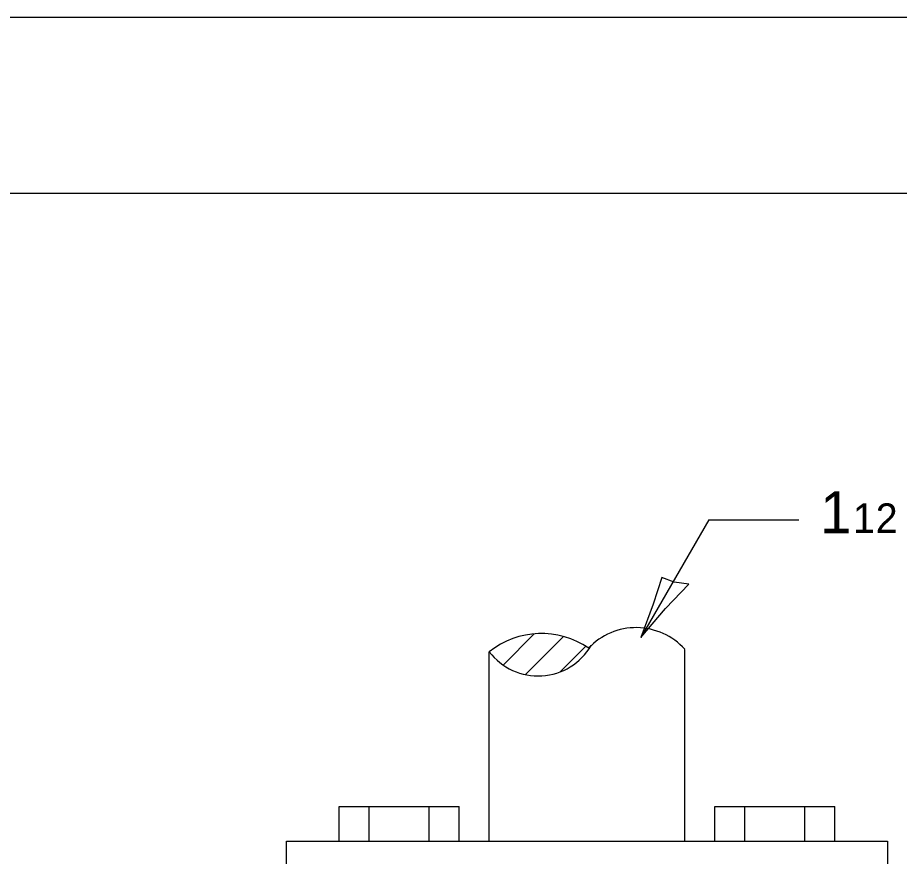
# Model space of a CAD drawing. Extents: x 2133490 to 2172050, y 2138301 to 2145980.
# Drawn here: x 2134854.1 to 2134979.8, y 2145554.9 to 2145674.5 of the extents above; entities that cross this region are included whole.
import ezdxf

# ---------------------------------------------------------------- set-up
doc = ezdxf.new("R2010")
doc.units = 0
for name, color, linetype in [('Design_PR_Roadway Dimensions', 7, 'Continuous'), ('Level 23', 7, 'Continuous'), ('Sheets_50 Reference Boundary', 7, 'Continuous'), ('Sheets_General Details', 7, 'Continuous'), ('Sheets_Printer Plotting Border', 7, 'Continuous'), ('Topo_Miscellaneous', 7, 'Continuous')]:
    doc.layers.add(name, color=color, linetype=linetype)

msp = doc.modelspace()

# ---------------------------------------------------------------- linework, layer by layer
at = {"layer": 'Design_PR_Roadway Dimensions'}
for q in [(2134942.96, 2145586.13), (2134965.49, 2145602.89)]:
    msp.add_line((2134952.64, 2145602.89), q, dxfattribs=at)
at = {"layer": 'Level 23'}
msp.add_lwpolyline([(2134949.77, 2145593.74), (2134947.7, 2145594), (2134945.95, 2145594.65), (2134944.71, 2145590.89), (2134942.96, 2145586.13), (2134946.47, 2145590.26)], close=True, dxfattribs=at)
at = {"layer": 'Sheets_50 Reference Boundary'}
msp.add_lwpolyline([(2133589.66, 2145649.45), (2135164.66, 2145649.45), (2135164.66, 2144649.46), (2133589.66, 2144649.46)], close=True, dxfattribs=at)
at = {"layer": 'Sheets_General Details'}
msp.add_line((2135189.66, 2145674.46), (2133489.66, 2145674.46), dxfattribs=at)
msp.add_lwpolyline([(2133589.66, 2145649.46), (2135164.66, 2145649.46), (2135164.66, 2144599.46), (2133589.66, 2144599.46)], close=True, dxfattribs=at)
at = {"layer": 'Sheets_Printer Plotting Border'}
msp.add_lwpolyline([(2133489.66, 2144574.46), (2135189.66, 2144574.46), (2135189.66, 2145674.46), (2133489.66, 2145674.46)], close=True, dxfattribs=at)
at = {"layer": 'Topo_Miscellaneous'}
for p, q in [((2134923.34, 2145582.2), (2134927.75, 2145586.62)), ((2134926.52, 2145580.84), (2134931.92, 2145586.24)), ((2134921.34, 2145557.07), (2134921.34, 2145584.08)), ((2134931.51, 2145581.28), (2134935.08, 2145584.86)), ((2134949.2, 2145557.07), (2134949.2, 2145584.43)), ((2134899.91, 2145562.01), (2134917.05, 2145562.01)), ((2134899.91, 2145557.07), (2134899.91, 2145562.01)), ((2134904.2, 2145557.07), (2134904.2, 2145562.01)), ((2134912.77, 2145557.07), (2134912.77, 2145562.01)), ((2134917.05, 2145557.07), (2134917.05, 2145562.01)), ((2134953.48, 2145557.07), (2134953.48, 2145562.01)), ((2134953.48, 2145562.01), (2134970.62, 2145562.01)), ((2134957.77, 2145557.07), (2134957.77, 2145562.01)), ((2134966.34, 2145557.07), (2134966.34, 2145562.01)), ((2134970.62, 2145557.07), (2134970.62, 2145562.01)), ((2134892.41, 2145557.07), (2134978.12, 2145557.07)), ((2134892.41, 2145552.78), (2134892.41, 2145557.07)), ((2134978.12, 2145557.07), (2134978.12, 2145552.78))]:
    msp.add_line(p, q, dxfattribs=at)
for centre, radius, start, end in [((2134942.27, 2145578.2), 9.32, 41.9774, 136.5556), ((2134928.78, 2145574.77), 11.92, 55.6194, 128.6306), ((2134928.3, 2145589.41), 8.77, 217.4256, 329.4818)]:
    msp.add_arc(centre, radius, start, end, dxfattribs=at)

# ---------------------------------------------------------------- texts
at = {"layer": 'Level 23'}
for s, height, p in [('1', 6, (2134968.51, 2145600.97)), ('1', 4.2, (2134973.17, 2145601.03)), ('2', 4.2, (2134976.43, 2145601.03))]:
    msp.add_text(s, height=height, dxfattribs=at).set_placement(p)

doc.saveas('drawing.dxf')
